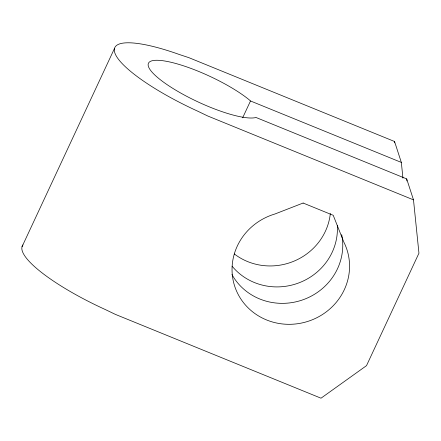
<?xml version="1.0" encoding="UTF-8"?>
<svg xmlns="http://www.w3.org/2000/svg" width="441" height="441" viewBox="0 0 441 441"><rect width="100%" height="100%" fill="white"/><g stroke="black" fill="none" stroke-linecap="round" stroke-linejoin="round"><path stroke-width="0.66" d="M22.05 246.679L114.533 48.345M242.644 117.808L250.499 100.972L249.187 99.793A61.277 14.095 25 0 0 163.826 60.864A61.277 14.095 25 0 0 172.734 88.316A61.277 14.095 25 0 0 255.003 117.714L255.835 117.411L406.69 178.903L413.493 199.861L418.95 253.189L366.515 365.644L321.009 398.195L115.299 314.35L105.212 309.499A98.382 22.634 25 0 1 22.938 244.915M402.947 178.142L401.338 162.42L394.552 141.5L188.842 57.65L179.305 54.497A98.382 22.634 25 0 0 114.803 52.793A98.382 22.634 25 0 0 197.695 111.165L207.783 116.016L413.493 199.861M250.499 100.972L401.338 162.42M406.69 178.903L406.9 180.953M394.552 141.5L394.689 142.867M341.698 234.59A59.028 56.167 -18 0 1 303.386 299.632A59.028 56.167 -18 0 1 231.922 274.5M330.331 213.505A59.028 56.167 -18 0 1 294.125 261.1A59.028 56.167 -18 0 1 234.298 253.944M337.31 225.279A59.028 56.167 -18 0 1 299.334 282.703A59.028 56.167 -18 0 1 232.104 266.193M303.132 203.031L275.002 213.968A59.028 56.167 -18 0 0 235.218 287.73A59.028 56.167 -18 0 0 313.066 319.466A59.028 56.167 -18 0 0 343.798 242.01L333.225 215.296L303.132 203.031"/></g></svg>
